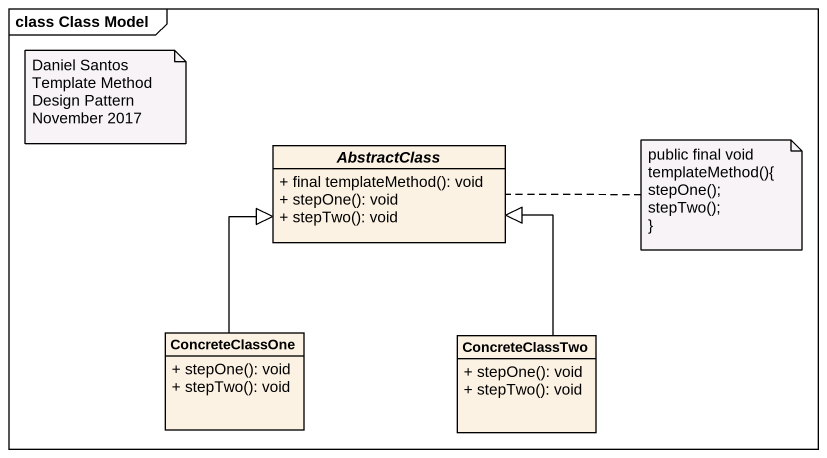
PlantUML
@startuml
mainframe class Class Model
hide circle
hide empty members
skinparam classAttributeIconSize 0
abstract class AbstractClass {
  + final templateMethod(): void
  + stepOne(): void
  + stepTwo(): void
}
class ConcreteClassOne {
  + stepOne(): void
  + stepTwo(): void
}
class ConcreteClassTwo {
  + stepOne(): void
  + stepTwo(): void
}
ConcreteClassOne -up-|> AbstractClass
ConcreteClassTwo -up-|> AbstractClass
note as N1
  Daniel Santos
  Template Method Design Pattern
  November 2017
end note
note right of AbstractClass
  public final void templateMethod(){
  stepOne();
  stepTwo();
  ~}
end note
@enduml
